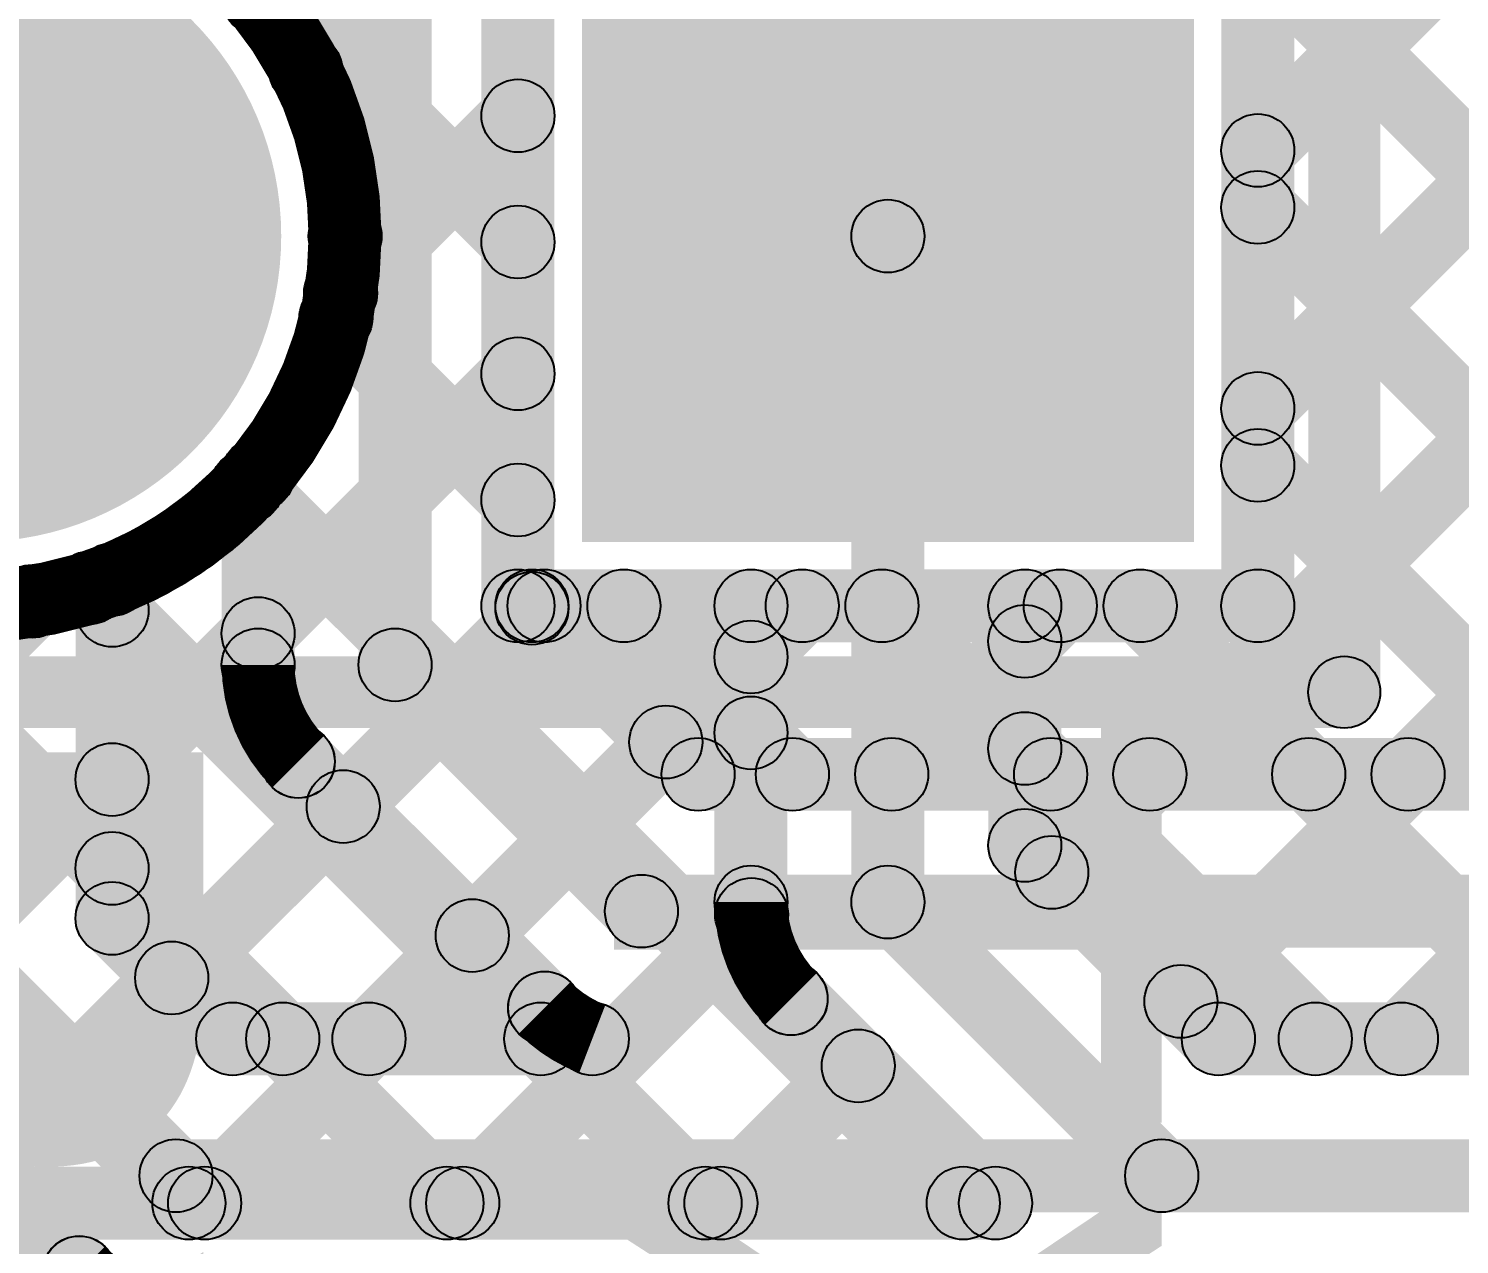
# Model space of a CAD drawing. Header units: millimetres. Extents: x 2.38 to 5.72, y -0.36 to 1.72.
# Drawn here: x 3.2489 to 3.4056, y 0.1495 to 0.2827 of the extents above; entities that cross this region are included whole.
import ezdxf

# ---------------------------------------------------------------- set-up
doc = ezdxf.new("R2010")
doc.units = ezdxf.units.MM
doc.header["$MEASUREMENT"] = 0
for name, color, linetype in [('BottomLayer', 5, 'Continuous'), ('BottomOverlay', 54, 'Continuous'), ('BottomSolder', 6, 'Continuous'), ('MultiLayer', 9, 'Continuous'), ('PadHoleLayer', 156, 'Continuous'), ('TopLayer', 1, 'Continuous'), ('TopOverlay', 2, 'Continuous'), ('TopSolder', 216, 'Continuous')]:
    doc.layers.add(name, color=color, linetype=linetype)

# ---------------------------------------------------------------- blocks, each defined once
blk = doc.blocks.new('HDR1X3_B_16')
at = {"layer": 'BottomLayer'}
blk.add_hatch(color=5, dxfattribs=at).paths.add_polyline_path([(-0.02953, 0.02953), (0.02953, 0.02953), (0.02953, -0.02953), (-0.02953, -0.02953)])
h = blk.add_hatch(color=5, dxfattribs=at)
edge = h.paths.add_edge_path()
edge.add_arc((0.1, 0), 0.02953, 0, 360)
h = blk.add_hatch(color=5, dxfattribs=at)
edge = h.paths.add_edge_path()
edge.add_arc((0.2, 0), 0.02953, 0, 360)
at = {"layer": 'BottomOverlay'}
h = blk.add_hatch(color=54, dxfattribs=at)
edge = h.paths.add_edge_path()
edge.add_arc((-0.05, 0.05), 0.00394, 0, 360)
h = blk.add_hatch(color=54, dxfattribs=at)
edge = h.paths.add_edge_path()
edge.add_arc((-0.05, 0.05), 0.00394, 0, 360)
for points in [[(0.25, 0.05394), (0.25, 0.04606), (-0.05, 0.04606), (-0.05, 0.05394)], [(-0.05394, 0.05), (-0.04606, 0.05), (-0.04606, -0.05), (-0.05394, -0.05)], [(0.24606, 0.05), (0.25394, 0.05), (0.25394, -0.05), (0.24606, -0.05)], [(0.25, -0.04606), (0.25, -0.05394), (-0.05, -0.05394), (-0.05, -0.04606)]]:
    blk.add_hatch(color=54, dxfattribs=at).paths.add_polyline_path(points)
h = blk.add_hatch(color=54, dxfattribs=at)
edge = h.paths.add_edge_path()
edge.add_arc((0.25, 0.05), 0.00394, 0, 360)
h = blk.add_hatch(color=54, dxfattribs=at)
edge = h.paths.add_edge_path()
edge.add_arc((0.25, 0.05), 0.00394, 0, 360)
h = blk.add_hatch(color=54, dxfattribs=at)
edge = h.paths.add_edge_path()
edge.add_arc((-0.05, -0.05), 0.00394, 0, 360)
h = blk.add_hatch(color=54, dxfattribs=at)
edge = h.paths.add_edge_path()
edge.add_arc((-0.05, -0.05), 0.00394, 0, 360)
h = blk.add_hatch(color=54, dxfattribs=at)
edge = h.paths.add_edge_path()
edge.add_arc((0.25, -0.05), 0.00394, 0, 360)
h = blk.add_hatch(color=54, dxfattribs=at)
edge = h.paths.add_edge_path()
edge.add_arc((0.25, -0.05), 0.00394, 0, 360)
at = {"layer": 'BottomSolder'}
blk.add_hatch(color=6, dxfattribs=at).paths.add_polyline_path([(-0.03353, 0.03353), (0.03353, 0.03353), (0.03353, -0.03353), (-0.03353, -0.03353)])
h = blk.add_hatch(color=6, dxfattribs=at)
edge = h.paths.add_edge_path()
edge.add_arc((0.1, 0), 0.03353, 0, 360)
h = blk.add_hatch(color=6, dxfattribs=at)
edge = h.paths.add_edge_path()
edge.add_arc((0.2, 0), 0.03353, 0, 360)
at = {"layer": 'MultiLayer'}
blk.add_hatch(color=9, dxfattribs=at).paths.add_polyline_path([(-0.02953, 0.02953), (0.02953, 0.02953), (0.02953, -0.02953), (-0.02953, -0.02953)])
h = blk.add_hatch(color=9, dxfattribs=at)
edge = h.paths.add_edge_path()
edge.add_arc((0.1, 0), 0.02953, 0, 360)
h = blk.add_hatch(color=9, dxfattribs=at)
edge = h.paths.add_edge_path()
edge.add_arc((0.2, 0), 0.02953, 0, 360)
at = {"layer": 'PadHoleLayer'}
h = blk.add_hatch(color=156, dxfattribs=at)
edge = h.paths.add_edge_path()
edge.add_arc((0, 0), 0.01772, 0, 360)
h = blk.add_hatch(color=156, dxfattribs=at)
edge = h.paths.add_edge_path()
edge.add_arc((0.1, 0), 0.01772, 0, 360)
h = blk.add_hatch(color=156, dxfattribs=at)
edge = h.paths.add_edge_path()
edge.add_arc((0.2, 0), 0.01772, 0, 360)
at = {"layer": 'TopLayer'}
blk.add_hatch(color=1, dxfattribs=at).paths.add_polyline_path([(-0.02953, 0.02953), (0.02953, 0.02953), (0.02953, -0.02953), (-0.02953, -0.02953)])
h = blk.add_hatch(color=1, dxfattribs=at)
edge = h.paths.add_edge_path()
edge.add_arc((0.1, 0), 0.02953, 0, 360)
h = blk.add_hatch(color=1, dxfattribs=at)
edge = h.paths.add_edge_path()
edge.add_arc((0.2, 0), 0.02953, 0, 360)
at = {"layer": 'TopSolder'}
blk.add_hatch(color=216, dxfattribs=at).paths.add_polyline_path([(-0.03353, 0.03353), (0.03353, 0.03353), (0.03353, -0.03353), (-0.03353, -0.03353)])
h = blk.add_hatch(color=216, dxfattribs=at)
edge = h.paths.add_edge_path()
edge.add_arc((0.1, 0), 0.03353, 0, 360)
h = blk.add_hatch(color=216, dxfattribs=at)
edge = h.paths.add_edge_path()
edge.add_arc((0.2, 0), 0.03353, 0, 360)
at = {"layer": 'BottomOverlay'}
for centre in [(-0.05, 0.05), (-0.05, 0.05), (0.25, 0.05), (0.25, 0.05), (-0.05, -0.05), (-0.05, -0.05), (0.25, -0.05), (0.25, -0.05)]:
    blk.add_circle(centre, 0.00394, dxfattribs=at)

msp = doc.modelspace()

# ---------------------------------------------------------------- hatches: boundary and pattern name
at = {"layer": 'BottomLayer'}
for points in [[(3.38636, 0.26656), (3.3807, 0.27222), (3.60375, 0.49527), (3.6094, 0.48961)], [(3.38636, 0.23828), (3.3807, 0.24394), (3.60375, 0.46698), (3.6094, 0.46133)], [(3.38636, 0.23828), (3.3807, 0.24394), (3.60375, 0.46698), (3.6094, 0.46133)], [(3.36379, 0.18743), (3.35813, 0.19308), (3.58552, 0.42047), (3.59117, 0.41481)], [(3.37793, 0.17328), (3.37227, 0.17894), (3.59003, 0.39669), (3.59568, 0.39104)], [(3.4021, 0.16917), (3.39644, 0.17483), (3.60375, 0.38213), (3.6094, 0.37647)], [(3.235, 0.32117), (3.24066, 0.32683), (3.3053, 0.26218), (3.29964, 0.25653)], [(3.28204, 0.27538), (3.27638, 0.28104), (3.32217, 0.32683), (3.32783, 0.32117)], [(3.30647, 0.21947), (3.29847, 0.21947), (3.29847, 0.30053), (3.30647, 0.30053)], [(3.38753, 0.21947), (3.37953, 0.21947), (3.37953, 0.30053), (3.38753, 0.30053)], [(3.3807, 0.28861), (3.38636, 0.29427), (3.50579, 0.17483), (3.50014, 0.16917)], [(3.28587, 0.25093), (3.28022, 0.25659), (3.29964, 0.27602), (3.3053, 0.27036)], [(3.3807, 0.26032), (3.38636, 0.26598), (3.47751, 0.17483), (3.47185, 0.16917)], [(3.347, 0.187), (3.339, 0.187), (3.339, 0.26), (3.347, 0.26)], [(3.27969, 0.24819), (3.28535, 0.25385), (3.3053, 0.2339), (3.29964, 0.22824)], [(3.22696, 0.16374), (3.2213, 0.16939), (3.29964, 0.24773), (3.3053, 0.24208)], [(3.1784, 0.23635), (3.18405, 0.24201), (3.26923, 0.15683), (3.26358, 0.15117)], [(3.3807, 0.23204), (3.38636, 0.2377), (3.44922, 0.17483), (3.44357, 0.16917)], [(3.26994, 0.22967), (3.27559, 0.23532), (3.35409, 0.15683), (3.34843, 0.15117)], [(3.22217, 0.22086), (3.22783, 0.22652), (3.29752, 0.15683), (3.29186, 0.15117)], [(3.25269, 0.21863), (3.25835, 0.22428), (3.3258, 0.15683), (3.32015, 0.15117)], [(3.22326, 0.18832), (3.2176, 0.19398), (3.24641, 0.22278), (3.25207, 0.21713)], [(3.30247, 0.21547), (3.30247, 0.22347), (3.328, 0.22347), (3.328, 0.21547)], [(3.358, 0.21547), (3.358, 0.22347), (3.38353, 0.22347), (3.38353, 0.21547)], [(3.24268, 0.15117), (3.23702, 0.15683), (3.30249, 0.2223), (3.30815, 0.21664)], [(3.31124, 0.21664), (3.3169, 0.2223), (3.33083, 0.20837), (3.32517, 0.20271)], [(3.36083, 0.21275), (3.35517, 0.21841), (3.35906, 0.2223), (3.36472, 0.21664)], [(3.36083, 0.21275), (3.35517, 0.21841), (3.35906, 0.2223), (3.36472, 0.21664)], [(3.36781, 0.21664), (3.37347, 0.2223), (3.42094, 0.17483), (3.41528, 0.16917)], [(3.332, 0.187), (3.324, 0.187), (3.324, 0.21947), (3.332, 0.21947)], [(3.362, 0.19321), (3.354, 0.19321), (3.354, 0.21947), (3.362, 0.21947)], [(3.27096, 0.15117), (3.26531, 0.15683), (3.32517, 0.21669), (3.33083, 0.21104)], [(3.35517, 0.201), (3.36083, 0.20666), (3.39266, 0.17483), (3.387, 0.16917)], [(3.35517, 0.19038), (3.36083, 0.19604), (3.38204, 0.17483), (3.37638, 0.16917)], [(3.34017, 0.18417), (3.34583, 0.18983), (3.37583, 0.15983), (3.37017, 0.15417)], [(3.29925, 0.15117), (3.29359, 0.15683), (3.32523, 0.18847), (3.33089, 0.18281)], [(3.29925, 0.15117), (3.29359, 0.15683), (3.32523, 0.18847), (3.33089, 0.18281)], [(3.32957, 0.17356), (3.33523, 0.17922), (3.35762, 0.15683), (3.35196, 0.15117)], [(3.37921, 0.168), (3.37921, 0.176), (3.859, 0.176), (3.859, 0.168)], [(3.32753, 0.15117), (3.32188, 0.15683), (3.33692, 0.17187), (3.34257, 0.16621)], [(3.373, 0.153), (3.373, 0.161), (3.9295, 0.161), (3.9295, 0.153)], [(3.2367, 0.15), (3.2367, 0.158), (3.35479, 0.158), (3.35479, 0.15)]]:
    msp.add_hatch(color=5, dxfattribs=at).paths.add_polyline_path(points)
h = msp.add_hatch(color=5, dxfattribs=at)
edge = h.paths.add_edge_path()
edge.add_arc((3.27921, 0.27821), 0.004, 0, 360)
h = msp.add_hatch(color=5, dxfattribs=at)
edge = h.paths.add_edge_path()
edge.add_arc((3.30247, 0.27319), 0.004, 0, 360)
h = msp.add_hatch(color=5, dxfattribs=at)
edge = h.paths.add_edge_path()
edge.add_arc((3.38353, 0.26939), 0.004, 0, 360)
h = msp.add_hatch(color=5, dxfattribs=at)
edge = h.paths.add_edge_path()
edge.add_arc((3.38353, 0.26315), 0.004, 0, 360)
h = msp.add_hatch(color=5, dxfattribs=at)
edge = h.paths.add_edge_path()
edge.add_arc((3.28353, 0.26), 0.004, 0, 360)
h = msp.add_hatch(color=5, dxfattribs=at)
edge = h.paths.add_edge_path()
edge.add_arc((3.343, 0.26), 0.004, 0, 360)
h = msp.add_hatch(color=5, dxfattribs=at)
edge = h.paths.add_edge_path()
edge.add_arc((3.30247, 0.25935), 0.004, 0, 360)
h = msp.add_hatch(color=5, dxfattribs=at)
edge = h.paths.add_edge_path()
edge.add_arc((3.28304, 0.25376), 0.004, 0, 360)
h = msp.add_hatch(color=5, dxfattribs=at)
edge = h.paths.add_edge_path()
edge.add_arc((3.28252, 0.25102), 0.004, 0, 360)
h = msp.add_hatch(color=5, dxfattribs=at)
edge = h.paths.add_edge_path()
edge.add_arc((3.30247, 0.24491), 0.004, 0, 360)
h = msp.add_hatch(color=5, dxfattribs=at)
edge = h.paths.add_edge_path()
edge.add_arc((3.38353, 0.24111), 0.004, 0, 360)
h = msp.add_hatch(color=5, dxfattribs=at)
edge = h.paths.add_edge_path()
edge.add_arc((3.38353, 0.24111), 0.004, 0, 360)
h = msp.add_hatch(color=5, dxfattribs=at)
edge = h.paths.add_edge_path()
edge.add_arc((3.38353, 0.23487), 0.004, 0, 360)
h = msp.add_hatch(color=5, dxfattribs=at)
edge = h.paths.add_edge_path()
edge.add_arc((3.27276, 0.23249), 0.004, 0, 360)
h = msp.add_hatch(color=5, dxfattribs=at)
edge = h.paths.add_edge_path()
edge.add_arc((3.30247, 0.23107), 0.004, 0, 360)
h = msp.add_hatch(color=5, dxfattribs=at)
edge = h.paths.add_edge_path()
edge.add_arc((3.25552, 0.22145), 0.004, 0, 360)
h = msp.add_hatch(color=5, dxfattribs=at)
edge = h.paths.add_edge_path()
edge.add_arc((3.24924, 0.21996), 0.004, 0, 360)
h = msp.add_hatch(color=5, dxfattribs=at)
edge = h.paths.add_edge_path()
edge.add_arc((3.30247, 0.21947), 0.004, 0, 360)
h = msp.add_hatch(color=5, dxfattribs=at)
edge = h.paths.add_edge_path()
edge.add_arc((3.30247, 0.21947), 0.004, 0, 360)
h = msp.add_hatch(color=5, dxfattribs=at)
edge = h.paths.add_edge_path()
edge.add_arc((3.30532, 0.21947), 0.004, 0, 360)
h = msp.add_hatch(color=5, dxfattribs=at)
edge = h.paths.add_edge_path()
edge.add_arc((3.31407, 0.21947), 0.004, 0, 360)
h = msp.add_hatch(color=5, dxfattribs=at)
edge = h.paths.add_edge_path()
edge.add_arc((3.328, 0.21947), 0.004, 0, 360)
h = msp.add_hatch(color=5, dxfattribs=at)
edge = h.paths.add_edge_path()
edge.add_arc((3.328, 0.21947), 0.004, 0, 360)
h = msp.add_hatch(color=5, dxfattribs=at)
edge = h.paths.add_edge_path()
edge.add_arc((3.358, 0.21947), 0.004, 0, 360)
h = msp.add_hatch(color=5, dxfattribs=at)
edge = h.paths.add_edge_path()
edge.add_arc((3.358, 0.21947), 0.004, 0, 360)
h = msp.add_hatch(color=5, dxfattribs=at)
edge = h.paths.add_edge_path()
edge.add_arc((3.36189, 0.21947), 0.004, 0, 360)
h = msp.add_hatch(color=5, dxfattribs=at)
edge = h.paths.add_edge_path()
edge.add_arc((3.36189, 0.21947), 0.004, 0, 360)
h = msp.add_hatch(color=5, dxfattribs=at)
edge = h.paths.add_edge_path()
edge.add_arc((3.37064, 0.21947), 0.004, 0, 360)
h = msp.add_hatch(color=5, dxfattribs=at)
edge = h.paths.add_edge_path()
edge.add_arc((3.38353, 0.21947), 0.004, 0, 360)
h = msp.add_hatch(color=5, dxfattribs=at)
edge = h.paths.add_edge_path()
edge.add_arc((3.38353, 0.21947), 0.004, 0, 360)
h = msp.add_hatch(color=5, dxfattribs=at)
edge = h.paths.add_edge_path()
edge.add_arc((3.358, 0.21558), 0.004, 0, 360)
h = msp.add_hatch(color=5, dxfattribs=at)
edge = h.paths.add_edge_path()
edge.add_arc((3.358, 0.21558), 0.004, 0, 360)
h = msp.add_hatch(color=5, dxfattribs=at)
edge = h.paths.add_edge_path()
edge.add_arc((3.328, 0.21386), 0.004, 0, 360)
h = msp.add_hatch(color=5, dxfattribs=at)
edge = h.paths.add_edge_path()
edge.add_arc((3.328, 0.20554), 0.004, 0, 360)
h = msp.add_hatch(color=5, dxfattribs=at)
edge = h.paths.add_edge_path()
edge.add_arc((3.358, 0.20383), 0.004, 0, 360)
h = msp.add_hatch(color=5, dxfattribs=at)
edge = h.paths.add_edge_path()
edge.add_arc((3.358, 0.19321), 0.004, 0, 360)
h = msp.add_hatch(color=5, dxfattribs=at)
edge = h.paths.add_edge_path()
edge.add_arc((3.358, 0.19321), 0.004, 0, 360)
h = msp.add_hatch(color=5, dxfattribs=at)
edge = h.paths.add_edge_path()
edge.add_arc((3.36096, 0.19025), 0.004, 0, 360)
h = msp.add_hatch(color=5, dxfattribs=at)
edge = h.paths.add_edge_path()
edge.add_arc((3.328, 0.187), 0.004, 0, 360)
h = msp.add_hatch(color=5, dxfattribs=at)
edge = h.paths.add_edge_path()
edge.add_arc((3.328, 0.187), 0.004, 0, 360)
h = msp.add_hatch(color=5, dxfattribs=at)
edge = h.paths.add_edge_path()
edge.add_arc((3.328, 0.187), 0.004, 0, 360)
h = msp.add_hatch(color=5, dxfattribs=at)
edge = h.paths.add_edge_path()
edge.add_arc((3.343, 0.187), 0.004, 0, 360)
h = msp.add_hatch(color=5, dxfattribs=at)
edge = h.paths.add_edge_path()
edge.add_arc((3.343, 0.187), 0.004, 0, 360)
h = msp.add_hatch(color=5, dxfattribs=at)
edge = h.paths.add_edge_path()
edge.add_arc((3.32806, 0.18564), 0.004, 0, 360)
h = msp.add_hatch(color=5, dxfattribs=at)
edge = h.paths.add_edge_path()
edge.add_arc((3.32806, 0.18564), 0.004, 0, 360)
h = msp.add_hatch(color=5, dxfattribs=at)
edge = h.paths.add_edge_path()
edge.add_arc((3.33239, 0.1764), 0.004, 0, 360)
h = msp.add_hatch(color=5, dxfattribs=at)
edge = h.paths.add_edge_path()
edge.add_arc((3.33239, 0.17639), 0.004, 0, 360)
h = msp.add_hatch(color=5, dxfattribs=at)
edge = h.paths.add_edge_path()
edge.add_arc((3.3324, 0.17639), 0.004, 0, 360)
h = msp.add_hatch(color=5, dxfattribs=at)
edge = h.paths.add_edge_path()
edge.add_arc((3.3751, 0.17611), 0.004, 0, 360)
h = msp.add_hatch(color=5, dxfattribs=at)
edge = h.paths.add_edge_path()
edge.add_arc((3.37921, 0.172), 0.004, 0, 360)
h = msp.add_hatch(color=5, dxfattribs=at)
edge = h.paths.add_edge_path()
edge.add_arc((3.37921, 0.172), 0.004, 0, 360)
h = msp.add_hatch(color=5, dxfattribs=at)
edge = h.paths.add_edge_path()
edge.add_arc((3.38983, 0.172), 0.004, 0, 360)
h = msp.add_hatch(color=5, dxfattribs=at)
edge = h.paths.add_edge_path()
edge.add_arc((3.39927, 0.172), 0.004, 0, 360)
h = msp.add_hatch(color=5, dxfattribs=at)
edge = h.paths.add_edge_path()
edge.add_arc((3.33975, 0.16904), 0.004, 0, 360)
h = msp.add_hatch(color=5, dxfattribs=at)
edge = h.paths.add_edge_path()
edge.add_arc((3.373, 0.157), 0.004, 0, 360)
h = msp.add_hatch(color=5, dxfattribs=at)
edge = h.paths.add_edge_path()
edge.add_arc((3.373, 0.157), 0.004, 0, 360)
h = msp.add_hatch(color=5, dxfattribs=at)
edge = h.paths.add_edge_path()
edge.add_arc((3.26641, 0.154), 0.004, 0, 360)
h = msp.add_hatch(color=5, dxfattribs=at)
edge = h.paths.add_edge_path()
edge.add_arc((3.26814, 0.154), 0.004, 0, 360)
h = msp.add_hatch(color=5, dxfattribs=at)
edge = h.paths.add_edge_path()
edge.add_arc((3.29469, 0.154), 0.004, 0, 360)
h = msp.add_hatch(color=5, dxfattribs=at)
edge = h.paths.add_edge_path()
edge.add_arc((3.29642, 0.154), 0.004, 0, 360)
h = msp.add_hatch(color=5, dxfattribs=at)
edge = h.paths.add_edge_path()
edge.add_arc((3.29642, 0.154), 0.004, 0, 360)
h = msp.add_hatch(color=5, dxfattribs=at)
edge = h.paths.add_edge_path()
edge.add_arc((3.32297, 0.154), 0.004, 0, 360)
h = msp.add_hatch(color=5, dxfattribs=at)
edge = h.paths.add_edge_path()
edge.add_arc((3.3247, 0.154), 0.004, 0, 360)
h = msp.add_hatch(color=5, dxfattribs=at)
edge = h.paths.add_edge_path()
edge.add_arc((3.35126, 0.154), 0.004, 0, 360)
h = msp.add_hatch(color=5, dxfattribs=at)
edge = h.paths.add_edge_path()
edge.add_arc((3.35479, 0.154), 0.004, 0, 360)
h = msp.add_hatch(color=5, dxfattribs=at)
edge = h.paths.add_edge_path()
edge.add_arc((3.35479, 0.154), 0.004, 0, 360)
at = {"layer": 'TopLayer'}
for points in [[(3.38636, 0.26656), (3.3807, 0.27222), (3.60375, 0.49527), (3.6094, 0.48961)], [(3.38636, 0.23828), (3.3807, 0.24394), (3.60375, 0.46698), (3.6094, 0.46133)], [(3.38636, 0.23828), (3.3807, 0.24394), (3.60375, 0.46698), (3.6094, 0.46133)], [(3.37453, 0.19817), (3.36888, 0.20383), (3.58552, 0.42047), (3.59117, 0.41481)], [(3.40282, 0.19817), (3.39716, 0.20383), (3.59003, 0.39669), (3.59568, 0.39104)], [(3.293, 0.213), (3.285, 0.213), (3.285, 0.337), (3.293, 0.337)], [(3.38753, 0.21947), (3.37953, 0.21947), (3.37953, 0.30053), (3.38753, 0.30053)], [(3.3807, 0.28861), (3.38636, 0.29427), (3.47679, 0.20383), (3.47114, 0.19817)], [(3.3807, 0.26032), (3.38636, 0.26598), (3.44851, 0.20383), (3.44285, 0.19817)], [(3.3807, 0.23204), (3.38636, 0.2377), (3.42022, 0.20383), (3.41457, 0.19817)], [(3.278, 0.213), (3.27, 0.213), (3.27, 0.23389), (3.278, 0.23389)], [(3.304, 0.21547), (3.304, 0.22347), (3.38353, 0.22347), (3.38353, 0.21547)], [(3.262, 0.18521), (3.254, 0.18521), (3.254, 0.22235), (3.262, 0.22235)], [(3.25517, 0.21615), (3.26083, 0.2218), (3.3078, 0.17483), (3.30215, 0.16917)], [(3.30117, 0.21638), (3.30683, 0.22204), (3.32504, 0.20383), (3.31938, 0.19817)], [(3.31124, 0.21664), (3.3169, 0.2223), (3.33537, 0.20383), (3.32971, 0.19817)], [(3.3215, 0.20171), (3.31585, 0.20737), (3.33078, 0.2223), (3.33644, 0.21664)], [(3.33953, 0.21664), (3.34518, 0.2223), (3.36366, 0.20383), (3.358, 0.19817)], [(3.34625, 0.19817), (3.34059, 0.20383), (3.35906, 0.2223), (3.36472, 0.21664)], [(3.34625, 0.19817), (3.34059, 0.20383), (3.35906, 0.2223), (3.36472, 0.21664)], [(3.36781, 0.21664), (3.37347, 0.2223), (3.39194, 0.20383), (3.38628, 0.19817)], [(3.26083, 0.1976), (3.25517, 0.20326), (3.27117, 0.21926), (3.27683, 0.2136)], [(3.28617, 0.21017), (3.29183, 0.21583), (3.31883, 0.18883), (3.31317, 0.18317)], [(3.27557, 0.19956), (3.28123, 0.20522), (3.30822, 0.17823), (3.30256, 0.17257)], [(3.32221, 0.197), (3.32221, 0.205), (4.047, 0.205), (4.047, 0.197)], [(3.26736, 0.17585), (3.2617, 0.18151), (3.28049, 0.2003), (3.28615, 0.19464)], [(3.25517, 0.18786), (3.26083, 0.19352), (3.27952, 0.17483), (3.27386, 0.16917)], [(3.316, 0.182), (3.316, 0.19), (4.047, 0.19), (4.047, 0.182)], [(3.25517, 0.18238), (3.26083, 0.18804), (3.27404, 0.17483), (3.26838, 0.16917)], [(3.28896, 0.16917), (3.28331, 0.17483), (3.29463, 0.18615), (3.30029, 0.1805)], [(3.24017, 0.17617), (3.24583, 0.18183), (3.26783, 0.15983), (3.26217, 0.15417)], [(3.27121, 0.168), (3.27121, 0.176), (3.31061, 0.176), (3.31061, 0.168)], [(3.22957, 0.16556), (3.23523, 0.17122), (3.25722, 0.14923), (3.25156, 0.14357)], [(3.265, 0.153), (3.265, 0.161), (4.037, 0.161), (4.037, 0.153)]]:
    msp.add_hatch(color=1, dxfattribs=at).paths.add_polyline_path(points)
h = msp.add_hatch(color=1, dxfattribs=at)
edge = h.paths.add_edge_path()
edge.add_arc((3.274, 0.28611), 0.004, 0, 360)
h = msp.add_hatch(color=1, dxfattribs=at)
edge = h.paths.add_edge_path()
edge.add_arc((3.274, 0.28611), 0.004, 0, 360)
h = msp.add_hatch(color=1, dxfattribs=at)
edge = h.paths.add_edge_path()
edge.add_arc((3.38353, 0.26939), 0.004, 0, 360)
h = msp.add_hatch(color=1, dxfattribs=at)
edge = h.paths.add_edge_path()
edge.add_arc((3.38353, 0.26315), 0.004, 0, 360)
h = msp.add_hatch(color=1, dxfattribs=at)
edge = h.paths.add_edge_path()
edge.add_arc((3.38353, 0.24111), 0.004, 0, 360)
h = msp.add_hatch(color=1, dxfattribs=at)
edge = h.paths.add_edge_path()
edge.add_arc((3.38353, 0.24111), 0.004, 0, 360)
h = msp.add_hatch(color=1, dxfattribs=at)
edge = h.paths.add_edge_path()
edge.add_arc((3.38353, 0.23487), 0.004, 0, 360)
h = msp.add_hatch(color=1, dxfattribs=at)
edge = h.paths.add_edge_path()
edge.add_arc((3.274, 0.23389), 0.004, 0, 360)
h = msp.add_hatch(color=1, dxfattribs=at)
edge = h.paths.add_edge_path()
edge.add_arc((3.274, 0.23389), 0.004, 0, 360)
h = msp.add_hatch(color=1, dxfattribs=at)
edge = h.paths.add_edge_path()
edge.add_arc((3.258, 0.22235), 0.004, 0, 360)
h = msp.add_hatch(color=1, dxfattribs=at)
edge = h.paths.add_edge_path()
edge.add_arc((3.258, 0.22235), 0.004, 0, 360)
h = msp.add_hatch(color=1, dxfattribs=at)
edge = h.paths.add_edge_path()
edge.add_arc((3.258, 0.21897), 0.004, 0, 360)
h = msp.add_hatch(color=1, dxfattribs=at)
edge = h.paths.add_edge_path()
edge.add_arc((3.304, 0.21947), 0.004, 0, 360)
h = msp.add_hatch(color=1, dxfattribs=at)
edge = h.paths.add_edge_path()
edge.add_arc((3.304, 0.21921), 0.004, 0, 360)
h = msp.add_hatch(color=1, dxfattribs=at)
edge = h.paths.add_edge_path()
edge.add_arc((3.31407, 0.21947), 0.004, 0, 360)
h = msp.add_hatch(color=1, dxfattribs=at)
edge = h.paths.add_edge_path()
edge.add_arc((3.33361, 0.21947), 0.004, 0, 360)
h = msp.add_hatch(color=1, dxfattribs=at)
edge = h.paths.add_edge_path()
edge.add_arc((3.34235, 0.21947), 0.004, 0, 360)
h = msp.add_hatch(color=1, dxfattribs=at)
edge = h.paths.add_edge_path()
edge.add_arc((3.36189, 0.21947), 0.004, 0, 360)
h = msp.add_hatch(color=1, dxfattribs=at)
edge = h.paths.add_edge_path()
edge.add_arc((3.36189, 0.21947), 0.004, 0, 360)
h = msp.add_hatch(color=1, dxfattribs=at)
edge = h.paths.add_edge_path()
edge.add_arc((3.37064, 0.21947), 0.004, 0, 360)
h = msp.add_hatch(color=1, dxfattribs=at)
edge = h.paths.add_edge_path()
edge.add_arc((3.38353, 0.21947), 0.004, 0, 360)
h = msp.add_hatch(color=1, dxfattribs=at)
edge = h.paths.add_edge_path()
edge.add_arc((3.38353, 0.21947), 0.004, 0, 360)
h = msp.add_hatch(color=1, dxfattribs=at)
edge = h.paths.add_edge_path()
edge.add_arc((3.274, 0.21643), 0.004, 0, 360)
h = msp.add_hatch(color=1, dxfattribs=at)
edge = h.paths.add_edge_path()
edge.add_arc((3.274, 0.213), 0.004, 0, 360)
h = msp.add_hatch(color=1, dxfattribs=at)
edge = h.paths.add_edge_path()
edge.add_arc((3.274, 0.213), 0.004, 0, 360)
h = msp.add_hatch(color=1, dxfattribs=at)
edge = h.paths.add_edge_path()
edge.add_arc((3.274, 0.213), 0.004, 0, 360)
h = msp.add_hatch(color=1, dxfattribs=at)
edge = h.paths.add_edge_path()
edge.add_arc((3.289, 0.213), 0.004, 0, 360)
h = msp.add_hatch(color=1, dxfattribs=at)
edge = h.paths.add_edge_path()
edge.add_arc((3.289, 0.213), 0.004, 0, 360)
h = msp.add_hatch(color=1, dxfattribs=at)
edge = h.paths.add_edge_path()
edge.add_arc((3.31867, 0.20454), 0.004, 0, 360)
h = msp.add_hatch(color=1, dxfattribs=at)
edge = h.paths.add_edge_path()
edge.add_arc((3.27839, 0.2024), 0.004, 0, 360)
h = msp.add_hatch(color=1, dxfattribs=at)
edge = h.paths.add_edge_path()
edge.add_arc((3.27839, 0.20239), 0.004, 0, 360)
h = msp.add_hatch(color=1, dxfattribs=at)
edge = h.paths.add_edge_path()
edge.add_arc((3.2784, 0.20239), 0.004, 0, 360)
h = msp.add_hatch(color=1, dxfattribs=at)
edge = h.paths.add_edge_path()
edge.add_arc((3.258, 0.20043), 0.004, 0, 360)
h = msp.add_hatch(color=1, dxfattribs=at)
edge = h.paths.add_edge_path()
edge.add_arc((3.32221, 0.201), 0.004, 0, 360)
h = msp.add_hatch(color=1, dxfattribs=at)
edge = h.paths.add_edge_path()
edge.add_arc((3.32221, 0.201), 0.004, 0, 360)
h = msp.add_hatch(color=1, dxfattribs=at)
edge = h.paths.add_edge_path()
edge.add_arc((3.33254, 0.201), 0.004, 0, 360)
h = msp.add_hatch(color=1, dxfattribs=at)
edge = h.paths.add_edge_path()
edge.add_arc((3.34342, 0.201), 0.004, 0, 360)
h = msp.add_hatch(color=1, dxfattribs=at)
edge = h.paths.add_edge_path()
edge.add_arc((3.34342, 0.201), 0.004, 0, 360)
h = msp.add_hatch(color=1, dxfattribs=at)
edge = h.paths.add_edge_path()
edge.add_arc((3.36083, 0.201), 0.004, 0, 360)
h = msp.add_hatch(color=1, dxfattribs=at)
edge = h.paths.add_edge_path()
edge.add_arc((3.3717, 0.201), 0.004, 0, 360)
h = msp.add_hatch(color=1, dxfattribs=at)
edge = h.paths.add_edge_path()
edge.add_arc((3.38911, 0.201), 0.004, 0, 360)
h = msp.add_hatch(color=1, dxfattribs=at)
edge = h.paths.add_edge_path()
edge.add_arc((3.39999, 0.201), 0.004, 0, 360)
h = msp.add_hatch(color=1, dxfattribs=at)
edge = h.paths.add_edge_path()
edge.add_arc((3.28332, 0.19747), 0.004, 0, 360)
h = msp.add_hatch(color=1, dxfattribs=at)
edge = h.paths.add_edge_path()
edge.add_arc((3.258, 0.19069), 0.004, 0, 360)
h = msp.add_hatch(color=1, dxfattribs=at)
edge = h.paths.add_edge_path()
edge.add_arc((3.316, 0.186), 0.004, 0, 360)
h = msp.add_hatch(color=1, dxfattribs=at)
edge = h.paths.add_edge_path()
edge.add_arc((3.316, 0.186), 0.004, 0, 360)
h = msp.add_hatch(color=1, dxfattribs=at)
edge = h.paths.add_edge_path()
edge.add_arc((3.258, 0.18521), 0.004, 0, 360)
h = msp.add_hatch(color=1, dxfattribs=at)
edge = h.paths.add_edge_path()
edge.add_arc((3.258, 0.18521), 0.004, 0, 360)
h = msp.add_hatch(color=1, dxfattribs=at)
edge = h.paths.add_edge_path()
edge.add_arc((3.29746, 0.18333), 0.004, 0, 360)
h = msp.add_hatch(color=1, dxfattribs=at)
edge = h.paths.add_edge_path()
edge.add_arc((3.26453, 0.17868), 0.004, 0, 360)
h = msp.add_hatch(color=1, dxfattribs=at)
edge = h.paths.add_edge_path()
edge.add_arc((3.30539, 0.1754), 0.004, 0, 360)
h = msp.add_hatch(color=1, dxfattribs=at)
edge = h.paths.add_edge_path()
edge.add_arc((3.30539, 0.17539), 0.004, 0, 360)
h = msp.add_hatch(color=1, dxfattribs=at)
edge = h.paths.add_edge_path()
edge.add_arc((3.3054, 0.17539), 0.004, 0, 360)
h = msp.add_hatch(color=1, dxfattribs=at)
edge = h.paths.add_edge_path()
edge.add_arc((3.27121, 0.172), 0.004, 0, 360)
h = msp.add_hatch(color=1, dxfattribs=at)
edge = h.paths.add_edge_path()
edge.add_arc((3.27121, 0.172), 0.004, 0, 360)
h = msp.add_hatch(color=1, dxfattribs=at)
edge = h.paths.add_edge_path()
edge.add_arc((3.27669, 0.172), 0.004, 0, 360)
h = msp.add_hatch(color=1, dxfattribs=at)
edge = h.paths.add_edge_path()
edge.add_arc((3.28614, 0.172), 0.004, 0, 360)
h = msp.add_hatch(color=1, dxfattribs=at)
edge = h.paths.add_edge_path()
edge.add_arc((3.30497, 0.172), 0.004, 0, 360)
h = msp.add_hatch(color=1, dxfattribs=at)
edge = h.paths.add_edge_path()
edge.add_arc((3.31061, 0.172), 0.004, 0, 360)
h = msp.add_hatch(color=1, dxfattribs=at)
edge = h.paths.add_edge_path()
edge.add_arc((3.31061, 0.172), 0.004, 0, 360)
h = msp.add_hatch(color=1, dxfattribs=at)
edge = h.paths.add_edge_path()
edge.add_arc((3.31061, 0.172), 0.004, 0, 360)
h = msp.add_hatch(color=1, dxfattribs=at)
edge = h.paths.add_edge_path()
edge.add_arc((3.265, 0.157), 0.004, 0, 360)
h = msp.add_hatch(color=1, dxfattribs=at)
edge = h.paths.add_edge_path()
edge.add_arc((3.265, 0.157), 0.004, 0, 360)
h = msp.add_hatch(color=1, dxfattribs=at)
edge = h.paths.add_edge_path()
edge.add_arc((3.25439, 0.1464), 0.004, 0, 360)
h = msp.add_hatch(color=1, dxfattribs=at)
edge = h.paths.add_edge_path()
edge.add_arc((3.25439, 0.14639), 0.004, 0, 360)
h = msp.add_hatch(color=1, dxfattribs=at)
edge = h.paths.add_edge_path()
edge.add_arc((3.2544, 0.14639), 0.004, 0, 360)

# ---------------------------------------------------------------- linework, layer by layer
at = {"layer": 'BottomLayer', "const_width": 0.008}
msp.add_lwpolyline([(3.28353, 0.26, 1), (3.20247, 0.26, 1)], format="xyb", close=True, dxfattribs=at)
for points in [[(3.33239, 0.17639, -0.198912), (3.328, 0.187)], [(3.33239, 0.1764, -0.198764), (3.328, 0.187)]]:
    msp.add_lwpolyline(points, format="xyb", dxfattribs=at)
at = {"layer": 'BottomLayer'}
for centre in [(3.27921, 0.27821), (3.30247, 0.27319), (3.38353, 0.26939), (3.38353, 0.26315), (3.28353, 0.26), (3.343, 0.26), (3.30247, 0.25935), (3.28304, 0.25376), (3.28252, 0.25102), (3.30247, 0.24491), (3.38353, 0.24111), (3.38353, 0.24111), (3.38353, 0.23487), (3.27276, 0.23249), (3.30247, 0.23107), (3.25552, 0.22145), (3.24924, 0.21996), (3.30247, 0.21947), (3.30247, 0.21947), (3.30532, 0.21947), (3.31407, 0.21947), (3.328, 0.21947), (3.328, 0.21947), (3.358, 0.21947), (3.358, 0.21947), (3.36189, 0.21947), (3.36189, 0.21947), (3.37064, 0.21947), (3.38353, 0.21947), (3.38353, 0.21947), (3.358, 0.21558), (3.358, 0.21558), (3.328, 0.21386), (3.328, 0.20554), (3.358, 0.20383), (3.358, 0.19321), (3.358, 0.19321), (3.36096, 0.19025), (3.328, 0.187), (3.328, 0.187), (3.328, 0.187), (3.343, 0.187), (3.343, 0.187), (3.32806, 0.18564), (3.32806, 0.18564), (3.33239, 0.1764), (3.33239, 0.17639), (3.3324, 0.17639), (3.3751, 0.17611), (3.37921, 0.172), (3.37921, 0.172), (3.38983, 0.172), (3.39927, 0.172), (3.33975, 0.16904), (3.373, 0.157), (3.373, 0.157), (3.26641, 0.154), (3.26814, 0.154), (3.29469, 0.154), (3.29642, 0.154), (3.29642, 0.154), (3.32297, 0.154), (3.3247, 0.154), (3.35126, 0.154), (3.35479, 0.154), (3.35479, 0.154)]:
    msp.add_circle(centre, 0.004, dxfattribs=at)
at = {"layer": 'TopLayer', "const_width": 0.008}
for points in [[(3.214, 0.28831, -0.443078), (3.274, 0.28611)], [(3.274, 0.23389, -0.123565), (3.258, 0.22235)], [(3.27839, 0.2024, -0.198764), (3.274, 0.213)], [(3.27839, 0.20239, -0.198912), (3.274, 0.213)], [(3.31061, 0.172, -0.10493), (3.30539, 0.17539)], [(3.31061, 0.172, -0.104786), (3.3054, 0.17539)], [(3.265, 0.142, -0.198912), (3.25439, 0.14639)], [(3.265, 0.142, -0.198764), (3.2544, 0.14639)]]:
    msp.add_lwpolyline(points, format="xyb", dxfattribs=at)
at = {"layer": 'TopLayer'}
for centre in [(3.274, 0.28611), (3.274, 0.28611), (3.38353, 0.26939), (3.38353, 0.26315), (3.38353, 0.24111), (3.38353, 0.24111), (3.38353, 0.23487), (3.274, 0.23389), (3.274, 0.23389), (3.258, 0.22235), (3.258, 0.22235), (3.258, 0.21897), (3.304, 0.21947), (3.304, 0.21921), (3.31407, 0.21947), (3.33361, 0.21947), (3.34235, 0.21947), (3.36189, 0.21947), (3.36189, 0.21947), (3.37064, 0.21947), (3.38353, 0.21947), (3.38353, 0.21947), (3.274, 0.21643), (3.274, 0.213), (3.274, 0.213), (3.274, 0.213), (3.289, 0.213), (3.289, 0.213), (3.31867, 0.20454), (3.27839, 0.2024), (3.27839, 0.20239), (3.2784, 0.20239), (3.258, 0.20043), (3.32221, 0.201), (3.32221, 0.201), (3.33254, 0.201), (3.34342, 0.201), (3.34342, 0.201), (3.36083, 0.201), (3.3717, 0.201), (3.38911, 0.201), (3.39999, 0.201), (3.28332, 0.19747), (3.258, 0.19069), (3.316, 0.186), (3.316, 0.186), (3.258, 0.18521), (3.258, 0.18521), (3.29746, 0.18333), (3.26453, 0.17868), (3.30539, 0.1754), (3.30539, 0.17539), (3.3054, 0.17539), (3.27121, 0.172), (3.27121, 0.172), (3.27669, 0.172), (3.28614, 0.172), (3.30497, 0.172), (3.31061, 0.172), (3.31061, 0.172), (3.31061, 0.172), (3.265, 0.157), (3.265, 0.157), (3.25439, 0.1464), (3.25439, 0.14639), (3.2544, 0.14639)]:
    msp.add_circle(centre, 0.004, dxfattribs=at)

# ---------------------------------------------------------------- block references
at = {"rotation": 180}
msp.add_blockref('HDR1X3_B_16', (3.343, 0.26), dxfattribs=at)

# ---------------------------------------------------------------- texts
at = {"layer": 'TopOverlay'}
for s, p in [('TX', (3.313, 0.21)), ('RX', (3.208, 0.21))]:
    msp.add_text(s, height=0.06, rotation=270, dxfattribs=at).set_placement(p)

doc.saveas('drawing.dxf')
